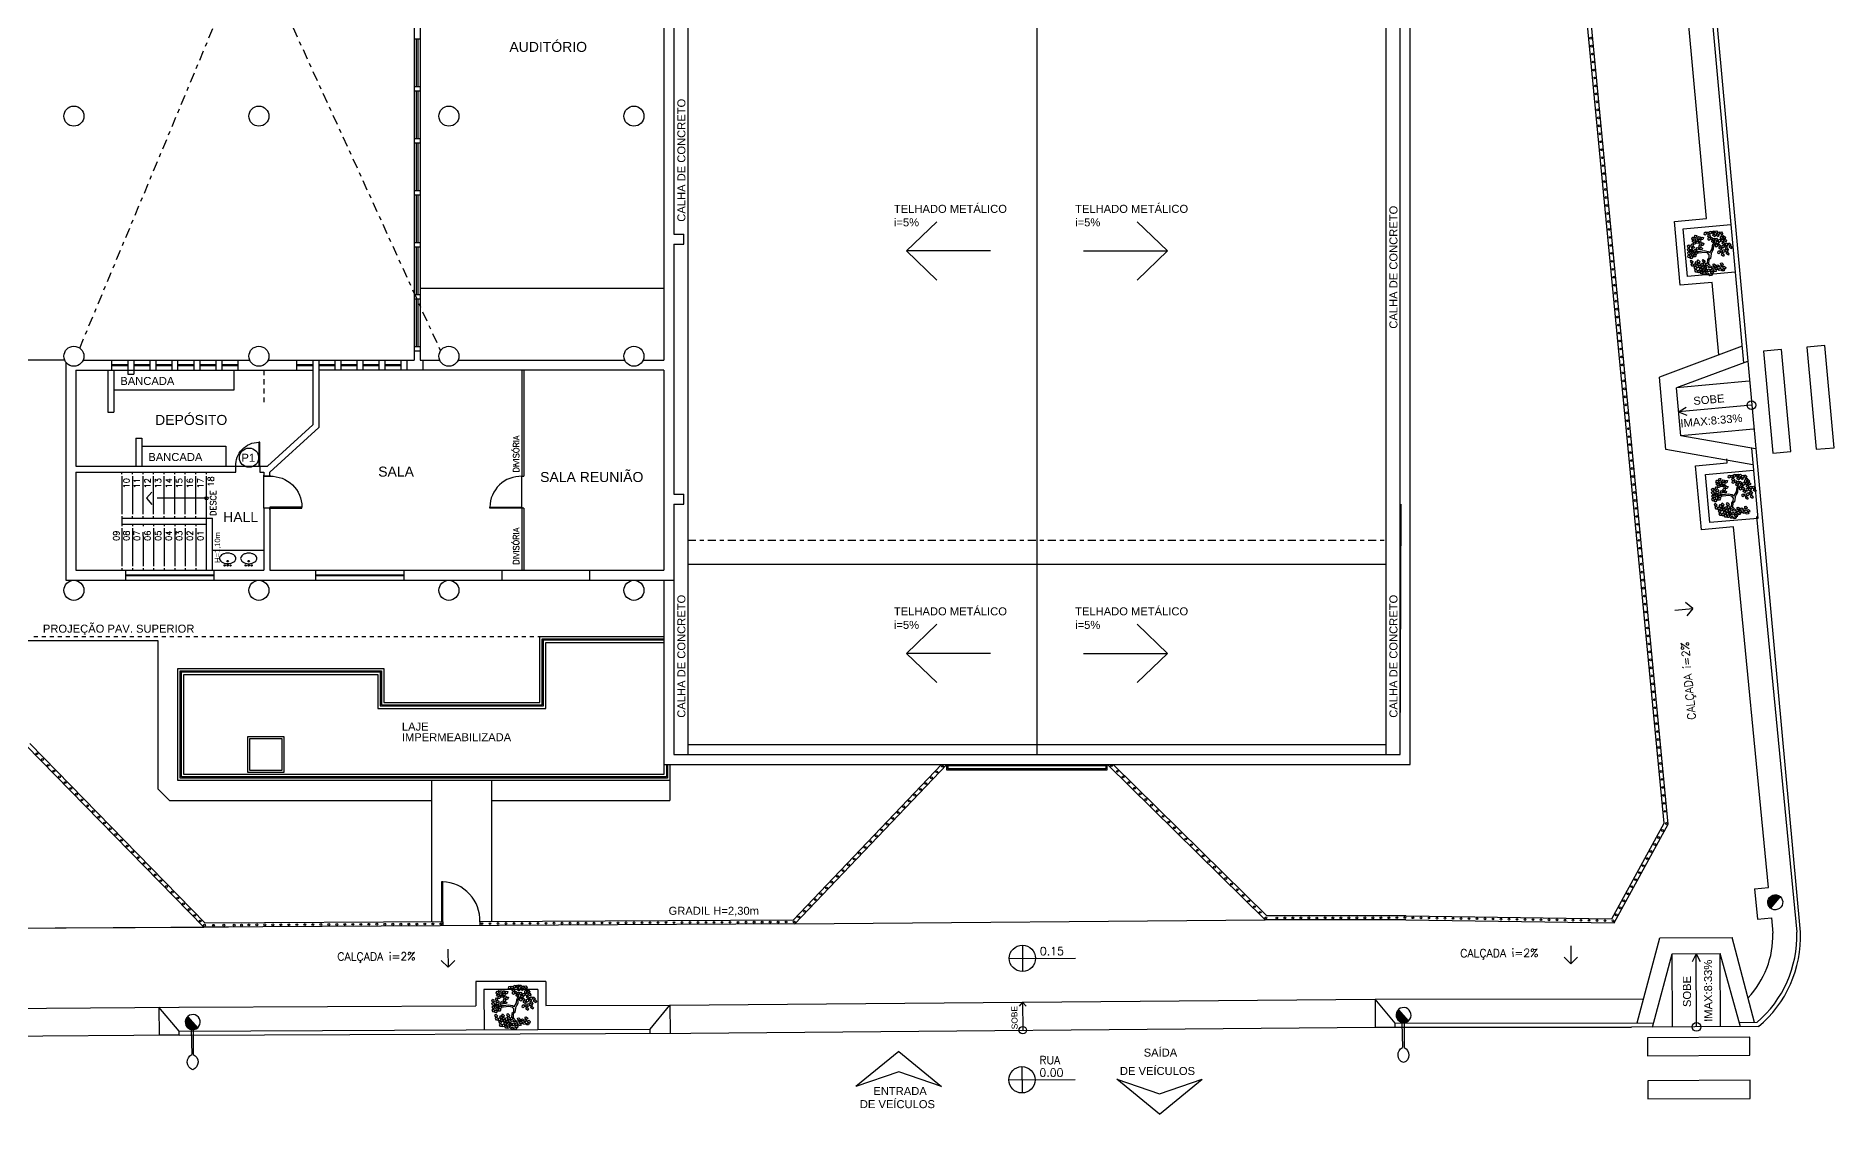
# Model space of a CAD drawing. Header units: millimetres. Extents: x -8 to 5830, y -596 to 3598.
# Drawn here: x 1699.73 to 1744.68, y 2337.01 to 2363.95 of the extents above; entities that cross this region are included whole.
import ezdxf

# ---------------------------------------------------------------- set-up
doc = ezdxf.new("R2010")
doc.units = ezdxf.units.MM
for name, pattern in [('CONTINU', [0]), ('DASHDOT', [1, 0.5, -0.25, 0, -0.25]), ('HIDDEN', [9.525, 6.35, -3.175])]:
    doc.linetypes.add(name, pattern=pattern)
doc.layers.get('0').update_dxf_attribs({"color": 9})
doc.styles.add('80X50', font='romans.shx')
doc.styles.get("Standard").update_dxf_attribs({"font": 'arial.ttf'})
doc.styles.add('STYLE1', font='sanss___.ttf')

# ---------------------------------------------------------------- blocks, each defined once
blk = doc.blocks.new('P60')
at = {"color": 252}
blk.add_lwpolyline([(-0.6, 0.06), (0, 0.06), (0, 0.03), (-0.6, 0.03)], close=True, dxfattribs=at)
at = {"color": 8}
blk.add_arc((-0.029, 0.06), 0.571, 87.1025, 180, dxfattribs=at)
blk = doc.blocks.new('P80')
for points in [[(0, 0.86), (0, 0.83), (0.15, 0.83), (0.15, 0.86)], [(0, 0), (0, 0.03), (0.15, 0.03), (0.15, 0)]]:
    blk.add_lwpolyline(points)
blk.add_lwpolyline([(-0.8, 0.06), (0, 0.06), (0, 0.03), (-0.8, 0.03)], close=True)
at = {"color": 8}
blk.add_arc((-0.025, 0.056), 0.775, 88.1408, 179.6698, dxfattribs=at)
blk = doc.blocks.new('L', base_point=(1.368, 0.591))
at = {"color": 8, "lineweight": -2}
for p, q in [((1.275, 0.567), (1.306, 0.592)), ((1.288, 0.517), (1.275, 0.567)), ((1.281, 0.65), (1.312, 0.675)), ((1.294, 0.6), (1.281, 0.65)), ((1.317, 0.508), (1.288, 0.517)), ((1.322, 0.591), (1.294, 0.6)), ((1.306, 0.592), (1.336, 0.538)), ((1.312, 0.675), (1.342, 0.621)), ((1.336, 0.538), (1.317, 0.508)), ((1.342, 0.621), (1.322, 0.591)), ((1.337, 0.489), (1.356, 0.548)), ((1.376, 0.484), (1.337, 0.489)), ((1.356, 0.548), (1.391, 0.554)), ((1.404, 0.527), (1.376, 0.484)), ((1.391, 0.554), (1.404, 0.527))]:
    blk.add_line(p, q, dxfattribs=at)
blk = doc.blocks.new('Árvore-13')
at = {"color": 8}
for p, q in [((-0.8, 0.3), (-0.96, 0.41)), ((-0.8, 0.41), (-0.95, 0.5)), ((-0.36, 0.35), (-0.8, 0.41)), ((-0.37, 0.23), (-0.8, 0.3)), ((-0.13, 0.11), (-0.37, 0.23)), ((-0.07, 0.19), (-0.36, 0.35)), ((-0.07, -0.04), (-0.13, 0.11)), ((0.03, 0.07), (-0.07, 0.19)), ((0.03, 0.07), (0.32, 0.33)), ((0.12, -0.05), (0.28, 0.13)), ((0.28, 0.13), (0.42, 0.28)), ((0.32, 0.33), (0.41, 0.54)), ((0.41, 0.54), (0.48, 0.66)), ((0.42, 0.28), (0.5, 0.51)), ((0.48, 0.66), (0.57, 0.72)), ((0.5, 0.51), (0.63, 0.67)), ((0.57, 0.72), (0.61, 0.82)), ((0.63, 0.67), (0.78, 0.72)), ((-0.3, -0.39), (-0.42, -0.69)), ((-0.2, -0.45), (-0.31, -0.74)), ((-0.31, -0.74), (-0.24, -0.89)), ((-0.15, -0.3), (-0.3, -0.39)), ((-0.05, -0.38), (-0.2, -0.45)), ((-0.07, -0.04), (-0.15, -0.3)), ((0.12, -0.05), (-0.05, -0.38))]:
    blk.add_line(p, q, dxfattribs=at)
at = {"color": 8, "xscale": 3.048, "yscale": 3.048, "zscale": 3.048}
for p, rotation in [((-0.72, 1.45), 295.0165150851705), ((-0.49, 1.26), 295.0165150851705), ((-0.25, 1.14), 295.0165150851705), ((0.17, 1.45), 190.1248425347958), ((0.58, 1.4), 190.1248425347958), ((0.85, 1.34), 190.1248425347958), ((1.21, 1.15), 190.1248425347958), ((-1.44, 0.37), 347.8021081598379), ((-1.3, 0.88), 347.8021081598379), ((-1.13, 0.41), 347.8021081598379), ((-0.93, 0.96), 295.0165150851705), ((-0.85, 0.46), 295.0165150851705), ((-0.35, 0.69), 295.0165150851705), ((0.35, 0.95), 190.1248425347958), ((0.68, 0.78), 190.1248425347958), ((0.76, 0.27), 190.1248425347958), ((0.8, -0.3), 190.1248425347958), ((1.12, 0.57), 190.1248425347958), ((1.2, -0.32), 190.1248425347958), ((1.25, 0.04), 190.1248425347958), ((1.32, 0.75), 190.1248425347958), ((1.58, 0.11), 190.1248425347958), ((-0.45, -1.4), 66.16076666471405), ((-0.1, -0.9), 66.16076666471405), ((-0.02, -1.19), 66.16076666471405), ((0.5, -1), 66.16076666471405), ((0.62, -1.32), 66.16076666471405)]:
    blk.add_blockref('L', p, dxfattribs=dict(at, rotation=rotation))
for p in [(-1.39, -0.31), (-1.23, -0.88), (-1.05, -0.53), (-0.87, -1.13), (-0.85, -0.45), (-0.67, -1.02), (-0.45, -1.04), (-0.44, -0.54)]:
    blk.add_blockref('L', p, dxfattribs=at)
blk = doc.blocks.new('poste concreto')
h = blk.add_hatch(color=256)
h.dxf.hatch_style = 1
h.paths.add_polyline_path([(364866.842, 7758015.357), (364866.767, 7758015.418), (364866.676, 7758015.455), (364866.578, 7758015.47), (364866.48, 7758015.455), (364866.39, 7758015.418), (364866.314, 7758015.357), (364866.254, 7758015.282), (364866.216, 7758015.191), (364866.201, 7758015.093), (364866.956, 7758015.093), (364866.94, 7758015.191), (364866.903, 7758015.282)])
for p, q in [((364866.815, 7758015.406), (364867.773, 7758016.191)), ((364866.886, 7758015.322), (364867.818, 7758016.138)), ((364866.201, 7758015.093), (364866.216, 7758015.191)), ((364866.216, 7758014.995), (364866.201, 7758015.093)), ((364866.956, 7758015.093), (364866.201, 7758015.093)), ((364866.216, 7758015.191), (364866.254, 7758015.282)), ((364866.254, 7758014.904), (364866.216, 7758014.995)), ((364866.254, 7758015.282), (364866.314, 7758015.357)), ((364866.314, 7758015.357), (364866.39, 7758015.418)), ((364866.39, 7758015.418), (364866.48, 7758015.455)), ((364866.48, 7758015.455), (364866.578, 7758015.47)), ((364866.578, 7758015.47), (364866.676, 7758015.455)), ((364866.676, 7758015.455), (364866.767, 7758015.418)), ((364866.767, 7758015.418), (364866.842, 7758015.357)), ((364866.842, 7758015.357), (364866.903, 7758015.282)), ((364866.903, 7758015.282), (364866.94, 7758015.191)), ((364866.94, 7758014.995), (364866.903, 7758014.904)), ((364866.94, 7758015.191), (364866.956, 7758015.093)), ((364866.956, 7758015.093), (364866.94, 7758014.995)), ((364866.314, 7758014.829), (364866.254, 7758014.904)), ((364866.39, 7758014.768), (364866.314, 7758014.829)), ((364866.48, 7758014.731), (364866.39, 7758014.768)), ((364866.578, 7758014.716), (364866.48, 7758014.731)), ((364866.676, 7758014.731), (364866.578, 7758014.716)), ((364866.767, 7758014.768), (364866.676, 7758014.731)), ((364866.842, 7758014.829), (364866.767, 7758014.768)), ((364866.903, 7758014.904), (364866.842, 7758014.829))]:
    blk.add_line(p, q)
for centre, start, end in [((364868.17, 7758016.298), 60.73513, 195.09868), ((364867.989, 7758016.511), 245.39714, 19.76069)]:
    blk.add_arc(centre, 0.411, start, end)
blk = doc.blocks.new('A$C550ee5b3')
h = blk.add_hatch(color=256)
h.dxf.hatch_style = 1
h.paths.add_polyline_path([(0.043, 0.309), (0.017, 0.267), (0.002, 0.22), (0, 0.172), (0.009, 0.124), (0.031, 0.081), (0.063, 0.043), (0.106, 0.017), (0.152, 0.002), (0.201, 0), (0.248, 0.009), (0.292, 0.031), (0.329, 0.063)])
for p, q in [((0, 0.172), (0.002, 0.22)), ((0.009, 0.124), (0, 0.172)), ((0.002, 0.22), (0.017, 0.267)), ((0.031, 0.081), (0.009, 0.124)), ((0.017, 0.267), (0.043, 0.309)), ((0.063, 0.043), (0.031, 0.081)), ((0.043, 0.309), (0.081, 0.341)), ((0.043, 0.309), (0.329, 0.063)), ((0.106, 0.017), (0.063, 0.043)), ((0.081, 0.341), (0.124, 0.363)), ((0.152, 0.002), (0.106, 0.017)), ((0.124, 0.363), (0.172, 0.372)), ((0.201, 0), (0.152, 0.002)), ((0.172, 0.372), (0.22, 0.371)), ((0.248, 0.009), (0.201, 0)), ((0.22, 0.371), (0.267, 0.356)), ((0.292, 0.031), (0.248, 0.009)), ((0.267, 0.356), (0.309, 0.329)), ((0.329, 0.063), (0.292, 0.031)), ((0.309, 0.329), (0.341, 0.292)), ((0.356, 0.106), (0.329, 0.063)), ((0.341, 0.292), (0.363, 0.248)), ((0.371, 0.152), (0.356, 0.106)), ((0.363, 0.248), (0.372, 0.201)), ((0.372, 0.201), (0.371, 0.152))]:
    blk.add_line(p, q)

msp = doc.modelspace()

# ---------------------------------------------------------------- linework, layer by layer
for p, q in [((1740.539, 2344.257), (1735.857, 2393.031)), ((1740.437, 2344.278), (1735.76, 2392.999)), ((1709.188, 2374.283), (1709.188, 2355.848)), ((1709.338, 2374.283), (1709.338, 2355.848)), ((1715.433, 2372.448), (1715.433, 2355.848)), ((1733.483, 2345.998), (1733.483, 2371.598)), ((1733.833, 2345.998), (1733.833, 2371.598)), ((1734.083, 2345.748), (1734.083, 2371.748)), ((1715.683, 2365.77), (1715.683, 2358.998)), ((1709.248, 2362.683), (1709.248, 2363.883)), ((1709.278, 2363.883), (1709.278, 2362.683)), ((1709.248, 2361.383), (1709.248, 2362.583)), ((1709.278, 2362.583), (1709.278, 2361.383)), ((1709.248, 2360.083), (1709.248, 2361.283)), ((1709.278, 2361.283), (1709.278, 2360.083)), ((1709.248, 2358.783), (1709.248, 2359.983)), ((1709.278, 2359.983), (1709.278, 2358.783)), ((1715.683, 2358.998), (1715.933, 2358.998)), ((1715.933, 2358.748), (1715.933, 2358.998)), ((1709.248, 2357.483), (1709.248, 2358.683)), ((1709.278, 2358.683), (1709.278, 2357.483)), ((1715.683, 2358.748), (1715.933, 2358.748)), ((1715.683, 2358.748), (1715.683, 2352.498)), ((1709.338, 2357.648), (1715.433, 2357.648)), ((1709.248, 2356.183), (1709.248, 2357.383)), ((1709.278, 2357.383), (1709.278, 2356.183)), ((1700.483, 2355.798), (1700.483, 2350.348)), ((1700.912, 2355.848), (1705.078, 2355.848)), ((1701.633, 2355.598), (1701.633, 2355.848)), ((1701.633, 2355.738), (1702.033, 2355.738)), ((1702.033, 2355.848), (1702.033, 2355.498)), ((1702.183, 2355.848), (1702.183, 2355.498)), ((1702.183, 2355.738), (1702.583, 2355.738)), ((1702.583, 2355.848), (1702.583, 2355.598)), ((1702.733, 2355.848), (1702.733, 2355.598)), ((1702.733, 2355.738), (1703.133, 2355.738)), ((1703.133, 2355.848), (1703.133, 2355.598)), ((1703.283, 2355.598), (1703.283, 2355.848)), ((1703.283, 2355.738), (1703.683, 2355.738)), ((1703.683, 2355.848), (1703.683, 2355.598)), ((1703.833, 2355.848), (1703.833, 2355.598)), ((1703.833, 2355.738), (1704.233, 2355.738)), ((1704.233, 2355.848), (1704.233, 2355.598)), ((1704.383, 2355.848), (1704.383, 2355.598)), ((1704.383, 2355.738), (1704.783, 2355.738)), ((1704.783, 2355.848), (1704.783, 2355.598)), ((1705.537, 2355.848), (1709.188, 2355.848)), ((1706.258, 2355.598), (1706.258, 2355.848)), ((1706.258, 2355.738), (1706.658, 2355.738)), ((1706.658, 2355.848), (1706.658, 2354.232)), ((1706.808, 2355.848), (1706.808, 2354.166)), ((1706.808, 2355.738), (1707.208, 2355.738)), ((1707.208, 2355.848), (1707.208, 2355.598)), ((1707.358, 2355.848), (1707.358, 2355.598)), ((1707.358, 2355.738), (1707.758, 2355.738)), ((1707.758, 2355.848), (1707.758, 2355.598)), ((1707.908, 2355.848), (1707.908, 2355.598)), ((1707.908, 2355.738), (1708.308, 2355.738)), ((1708.308, 2355.848), (1708.308, 2355.598)), ((1708.458, 2355.848), (1708.458, 2355.598)), ((1708.458, 2355.738), (1708.858, 2355.738)), ((1708.858, 2355.848), (1708.858, 2355.598)), ((1709.008, 2355.848), (1709.008, 2355.598)), ((1709.338, 2355.848), (1709.828, 2355.848)), ((1709.408, 2355.848), (1709.408, 2355.598)), ((1710.287, 2355.848), (1714.453, 2355.848)), ((1714.912, 2355.848), (1715.433, 2355.848)), ((1700.733, 2355.598), (1706.658, 2355.598)), ((1700.733, 2355.598), (1700.733, 2353.198)), ((1701.533, 2355.598), (1701.533, 2354.548)), ((1702.033, 2355.708), (1701.633, 2355.708)), ((1701.683, 2355.598), (1701.683, 2354.548)), ((1702.033, 2355.498), (1702.183, 2355.498)), ((1702.583, 2355.708), (1702.183, 2355.708)), ((1703.133, 2355.708), (1702.733, 2355.708)), ((1703.683, 2355.708), (1703.283, 2355.708)), ((1704.233, 2355.708), (1703.833, 2355.708)), ((1704.783, 2355.708), (1704.383, 2355.708)), ((1704.683, 2355.598), (1704.683, 2355.098)), ((1706.658, 2355.708), (1706.258, 2355.708)), ((1707.208, 2355.708), (1706.808, 2355.708)), ((1715.433, 2355.598), (1706.808, 2355.598)), ((1707.758, 2355.708), (1707.358, 2355.708)), ((1708.308, 2355.708), (1707.908, 2355.708)), ((1708.858, 2355.708), (1708.458, 2355.708)), ((1711.883, 2355.598), (1711.883, 2352.948)), ((1711.933, 2355.598), (1711.933, 2352.948)), ((1715.433, 2355.598), (1715.433, 2350.598)), ((1704.683, 2355.098), (1701.683, 2355.098)), ((1701.533, 2354.548), (1701.683, 2354.548)), ((1705.524, 2353.198), (1706.658, 2354.232)), ((1705.583, 2353.048), (1706.808, 2354.166)), ((1702.233, 2353.898), (1702.233, 2353.198)), ((1702.233, 2353.898), (1702.383, 2353.898)), ((1702.383, 2353.898), (1702.383, 2353.198)), ((1702.383, 2353.698), (1704.483, 2353.698)), ((1704.483, 2353.698), (1704.483, 2353.198)), ((1700.733, 2353.198), (1704.733, 2353.198)), ((1700.733, 2353.048), (1704.733, 2353.048)), ((1700.733, 2353.048), (1700.733, 2350.598)), ((1704.733, 2353.048), (1704.733, 2353.198)), ((1705.333, 2353.198), (1705.333, 2353.048)), ((1705.333, 2353.198), (1705.524, 2353.198)), ((1705.333, 2353.048), (1705.433, 2353.048)), ((1705.433, 2353.048), (1705.433, 2352.948)), ((1705.583, 2352.948), (1705.583, 2353.048)), ((1705.433, 2352.948), (1705.583, 2352.948)), ((1711.883, 2352.948), (1711.933, 2352.948)), ((1702.497, 2352.398), (1702.632, 2352.555)), ((1702.497, 2352.398), (1702.632, 2352.24)), ((1703.997, 2352.398), (1702.761, 2352.398)), ((1705.583, 2352.148), (1705.433, 2352.148)), ((1705.433, 2352.148), (1705.433, 2350.598)), ((1705.583, 2352.148), (1705.583, 2350.598)), ((1711.883, 2352.178), (1711.883, 2350.598)), ((1711.933, 2352.148), (1711.933, 2350.598)), ((1715.683, 2352.498), (1715.933, 2352.498)), ((1715.683, 2352.248), (1715.933, 2352.248)), ((1715.683, 2352.248), (1715.683, 2345.998)), ((1715.933, 2352.248), (1715.933, 2352.498)), ((1703.997, 2351.898), (1703.997, 2351.948)), ((1703.997, 2351.898), (1704.147, 2351.898)), ((1704.162, 2351.098), (1705.433, 2351.098)), ((1700.483, 2350.348), (1715.683, 2350.348)), ((1700.733, 2350.598), (1705.433, 2350.598)), ((1701.983, 2350.348), (1701.983, 2350.598)), ((1701.983, 2350.488), (1704.183, 2350.488)), ((1704.183, 2350.458), (1701.983, 2350.458)), ((1704.183, 2350.598), (1704.183, 2350.348)), ((1705.583, 2350.598), (1715.433, 2350.598)), ((1706.733, 2350.348), (1706.733, 2350.598)), ((1706.733, 2350.488), (1708.933, 2350.488)), ((1708.933, 2350.458), (1706.733, 2350.458)), ((1708.933, 2350.598), (1708.933, 2350.348)), ((1711.383, 2350.598), (1711.383, 2350.348)), ((1713.583, 2350.348), (1713.583, 2350.598)), ((1716.033, 2350.748), (1716.033, 2345.998)), ((1699.483, 2348.848), (1702.783, 2348.848)), ((1702.783, 2348.848), (1702.783, 2345.14)), ((1715.683, 2345.998), (1733.833, 2345.998)), ((1716.033, 2346.248), (1733.483, 2346.248)), ((1715.433, 2345.748), (1734.083, 2345.748)), ((1715.583, 2345.748), (1715.583, 2344.848)), ((1702.783, 2345.14), (1703.075, 2344.848)), ((1703.075, 2344.848), (1709.633, 2344.848)), ((1711.133, 2344.848), (1715.583, 2344.848))]:
    msp.add_line(p, q)
at = {"color": 8, "linetype": 'CONTINU', "lineweight": -2}
for p, q in [((1743.842, 2341.558), (1739.644, 2387.4)), ((1741.39, 2367.11), (1742.106, 2359.242)), ((1741.491, 2359.387), (1741.043, 2364.305)), ((1740.694, 2359.315), (1741.491, 2359.387)), ((1740.839, 2357.721), (1740.694, 2359.315)), ((1742.215, 2358.047), (1742.421, 2355.784)), ((1741.636, 2357.794), (1740.839, 2357.721)), ((1741.801, 2355.979), (1741.636, 2357.794)), ((1742.384, 2356.197), (1740.316, 2355.425)), ((1742.518, 2355.82), (1740.742, 2355.157)), ((1740.48, 2353.621), (1740.316, 2355.425)), ((1742.564, 2355.323), (1740.742, 2355.157)), ((1740.85, 2353.962), (1740.742, 2355.157)), ((1742.618, 2354.725), (1740.796, 2354.559)), ((1740.796, 2354.559), (1740.985, 2354.676)), ((1740.796, 2354.559), (1741.003, 2354.479)), ((1742.672, 2354.127), (1740.85, 2353.962)), ((1742.718, 2353.63), (1740.85, 2353.962)), ((1742.653, 2353.235), (1740.48, 2353.621)), ((1742.616, 2353.648), (1742.666, 2353.098)), ((1742.744, 2351.945), (1743.754, 2341.555)), ((1722.508, 2345.748), (1722.508, 2345.604)), ((1726.508, 2345.748), (1726.508, 2345.648)), ((1718.705, 2341.76), (1730.46, 2341.861)), ((1687.171, 2341.589), (1703.929, 2341.682)), ((1739.762, 2339.291), (1740.328, 2341.411)), ((1740.328, 2341.411), (1742.138, 2341.422)), ((1742.696, 2339.296), (1742.138, 2341.422)), ((1724.065, 2340.9), (1725.719, 2340.908)), ((1724.392, 2341.23), (1724.395, 2340.573)), ((1740.146, 2339.181), (1740.635, 2341.013)), ((1740.635, 2341.013), (1741.835, 2341.021)), ((1740.646, 2339.184), (1740.635, 2341.013)), ((1741.235, 2341.017), (1741.138, 2340.818)), ((1741.246, 2339.188), (1741.235, 2341.017)), ((1741.235, 2341.017), (1741.335, 2340.819)), ((1741.846, 2339.191), (1741.835, 2341.021)), ((1742.346, 2339.194), (1741.835, 2341.021)), ((1710.73, 2340.325), (1710.732, 2339.716)), ((1712.48, 2340.323), (1710.73, 2340.325)), ((1710.93, 2340.125), (1710.935, 2339.117)), ((1712.281, 2340.123), (1710.93, 2340.125)), ((1712.281, 2340.123), (1712.283, 2339.123)), ((1712.48, 2340.323), (1712.482, 2339.724)), ((1702.808, 2339.678), (1702.814, 2338.978)), ((1703.313, 2339.082), (1702.808, 2339.678)), ((1703.311, 2339.682), (1710.732, 2339.716)), ((1712.482, 2339.724), (1715.584, 2339.731)), ((1715.087, 2339.129), (1715.584, 2339.731)), ((1715.584, 2339.731), (1733.214, 2339.88)), ((1715.584, 2339.731), (1715.587, 2339.031)), ((1724.399, 2339.806), (1724.316, 2339.705)), ((1724.399, 2339.806), (1724.403, 2339.107)), ((1724.399, 2339.806), (1724.484, 2339.706)), ((1733.214, 2339.881), (1739.922, 2339.892)), ((1733.214, 2339.88), (1733.214, 2339.18)), ((1733.714, 2339.28), (1733.214, 2339.88)), ((1703.313, 2339.082), (1712.283, 2339.123)), ((1712.283, 2339.123), (1715.087, 2339.129)), ((1715.087, 2339.029), (1715.087, 2339.129)), ((1716.107, 2339.033), (1733.214, 2339.18)), ((1733.214, 2339.18), (1739.621, 2339.178)), ((1733.713, 2339.283), (1740.176, 2339.292)), ((1733.714, 2339.18), (1733.714, 2339.28)), ((1742.79, 2339.197), (1739.621, 2339.178)), ((1742.754, 2339.297), (1742.318, 2339.294)), ((1703.314, 2338.982), (1686.419, 2338.854)), ((1703.314, 2338.984), (1702.814, 2338.978)), ((1703.314, 2338.982), (1703.313, 2339.082)), ((1703.314, 2338.982), (1716.107, 2339.033)), ((1721.301, 2338.571), (1720.234, 2337.7)), ((1721.301, 2338.571), (1722.369, 2337.7)), ((1724.382, 2338.195), (1724.385, 2337.538)), ((1721.301, 2338.068), (1720.234, 2337.7)), ((1722.369, 2337.7), (1721.301, 2338.068)), ((1724.055, 2337.865), (1725.709, 2337.873)), ((1727.819, 2337.011), (1726.751, 2337.882)), ((1726.751, 2337.882), (1727.819, 2337.514)), ((1727.819, 2337.011), (1728.886, 2337.882)), ((1727.819, 2337.514), (1728.886, 2337.882))]:
    msp.add_line(p, q, dxfattribs=at)
at = {"linetype": 'DASHDOT', "ltscale": 0.5}
for p, q in [((1699.683, 2378.348), (1709.847, 2356.083)), ((1700.829, 2356.15), (1710.079, 2378.348))]:
    msp.add_line(p, q, dxfattribs=at)
at = {"linetype": 'CONTINU'}
for p, q in [((1724.758, 2366.37), (1724.758, 2345.998)), ((1716.033, 2365.77), (1716.033, 2350.748)), ((1721.494, 2358.58), (1722.252, 2359.308)), ((1728.021, 2358.58), (1727.264, 2359.308)), ((1723.598, 2358.58), (1721.494, 2358.58)), ((1721.494, 2358.58), (1722.252, 2357.851)), ((1725.917, 2358.58), (1728.021, 2358.58)), ((1728.021, 2358.58), (1727.264, 2357.851)), ((1700.453, 2355.848), (1699.483, 2355.848)), ((1701.883, 2352.998), (1701.883, 2353.048)), ((1702.147, 2352.998), (1702.147, 2353.048)), ((1702.411, 2352.998), (1702.411, 2353.048)), ((1702.675, 2352.998), (1702.675, 2353.048)), ((1702.94, 2352.998), (1702.94, 2353.048)), ((1703.204, 2352.998), (1703.204, 2353.048)), ((1703.468, 2352.998), (1703.468, 2353.048)), ((1703.733, 2352.998), (1703.733, 2353.048)), ((1703.997, 2352.998), (1703.997, 2353.048)), ((1704.733, 2353.198), (1705.333, 2353.198)), ((1701.883, 2352.948), (1701.883, 2351.998)), ((1702.147, 2352.948), (1702.147, 2351.998)), ((1702.411, 2351.998), (1702.411, 2352.948)), ((1702.675, 2351.998), (1702.675, 2352.948)), ((1702.94, 2351.998), (1702.94, 2352.948)), ((1703.204, 2351.998), (1703.204, 2352.948)), ((1703.468, 2351.998), (1703.468, 2352.948)), ((1703.733, 2351.998), (1703.733, 2352.948)), ((1703.997, 2350.598), (1703.997, 2352.948)), ((1705.433, 2352.148), (1705.433, 2352.948)), ((1701.883, 2351.948), (1701.883, 2351.698)), ((1701.883, 2351.898), (1703.997, 2351.898)), ((1701.883, 2351.748), (1703.997, 2351.748)), ((1702.147, 2351.898), (1702.147, 2351.948)), ((1702.147, 2351.748), (1702.147, 2351.698)), ((1702.411, 2351.898), (1702.411, 2351.948)), ((1702.411, 2351.748), (1702.411, 2351.698)), ((1702.675, 2351.898), (1702.675, 2351.948)), ((1702.675, 2351.748), (1702.675, 2351.698)), ((1702.94, 2351.898), (1702.94, 2351.948)), ((1702.94, 2351.748), (1702.94, 2351.698)), ((1703.204, 2351.898), (1703.204, 2351.948)), ((1703.204, 2351.748), (1703.204, 2351.698)), ((1703.468, 2351.898), (1703.468, 2351.948)), ((1703.468, 2351.748), (1703.468, 2351.698)), ((1703.733, 2351.898), (1703.733, 2351.948)), ((1703.733, 2351.748), (1703.733, 2351.698)), ((1704.147, 2350.598), (1704.147, 2351.898)), ((1701.883, 2351.648), (1701.883, 2350.698)), ((1702.147, 2351.648), (1702.147, 2350.698)), ((1702.411, 2351.451), (1702.411, 2350.698)), ((1702.675, 2351.648), (1702.675, 2350.698)), ((1702.94, 2351.648), (1702.94, 2350.698)), ((1703.204, 2351.648), (1703.204, 2350.698)), ((1703.468, 2351.648), (1703.468, 2350.698)), ((1703.733, 2351.648), (1703.733, 2350.698)), ((1701.883, 2350.648), (1701.883, 2350.598)), ((1702.147, 2350.648), (1702.147, 2350.598)), ((1702.411, 2350.648), (1702.411, 2350.598)), ((1702.675, 2350.648), (1702.675, 2350.598)), ((1702.94, 2350.648), (1702.94, 2350.598)), ((1703.204, 2350.648), (1703.204, 2350.598)), ((1703.468, 2350.648), (1703.468, 2350.598)), ((1703.733, 2350.648), (1703.733, 2350.598)), ((1716.033, 2350.748), (1733.483, 2350.748)), ((1721.494, 2348.521), (1722.252, 2349.25)), ((1728.021, 2348.521), (1727.264, 2349.25)), ((1723.598, 2348.521), (1721.494, 2348.521)), ((1721.494, 2348.521), (1722.252, 2347.793)), ((1725.917, 2348.521), (1728.021, 2348.521)), ((1728.021, 2348.521), (1727.264, 2347.793))]:
    msp.add_line(p, q, dxfattribs=at)
at = {"linetype": 'HIDDEN', "ltscale": 0.02}
for p, q in [((1705.433, 2355.598), (1705.433, 2354.798)), ((1711.733, 2353.198), (1711.733, 2353.248))]:
    msp.add_line(p, q, dxfattribs=at)
at = {"linetype": 'CONTINU', "lineweight": -2}
for p, q in [((1711.883, 2352.148), (1711.883, 2352.948)), ((1722.508, 2345.748), (1726.508, 2345.748)), ((1726.508, 2345.748), (1726.508, 2345.648)), ((1687.171, 2341.589), (1704.547, 2341.686))]:
    msp.add_line(p, q, dxfattribs=at)
at = {"color": 8}
for p, q in [((1733.834, 2345.999), (1733.865, 2352.249)), ((1740.703, 2349.603), (1741.152, 2349.643)), ((1741.152, 2349.643), (1740.972, 2349.796)), ((1741.152, 2349.643), (1741.003, 2349.461)), ((1703.929, 2341.682), (1699.483, 2346.226)), ((1703.967, 2341.782), (1699.583, 2346.271)), ((1718.661, 2341.858), (1722.369, 2345.748)), ((1718.705, 2341.76), (1722.507, 2345.748)), ((1730.46, 2341.861), (1726.521, 2345.748)), ((1730.501, 2341.961), (1726.663, 2345.748)), ((1709.633, 2341.812), (1709.633, 2345.348)), ((1711.133, 2341.82), (1711.133, 2345.348)), ((1739.127, 2341.89), (1740.437, 2344.278)), ((1739.186, 2341.789), (1740.539, 2344.257)), ((1709.904, 2341.813), (1703.967, 2341.782)), ((1709.904, 2341.813), (1709.904, 2341.714)), ((1718.661, 2341.858), (1710.829, 2341.818)), ((1710.829, 2341.818), (1710.829, 2341.719)), ((1733.982, 2341.868), (1730.46, 2341.861)), ((1733.982, 2341.968), (1730.501, 2341.961)), ((1733.982, 2341.868), (1739.186, 2341.789)), ((1733.984, 2341.968), (1739.127, 2341.89)), ((1718.707, 2341.761), (1703.929, 2341.682)), ((1710.034, 2341.131), (1710.036, 2340.68)), ((1738.106, 2340.765), (1737.937, 2340.93)), ((1738.104, 2341.216), (1738.106, 2340.765)), ((1738.106, 2340.765), (1738.273, 2340.931)), ((1710.036, 2340.68), (1709.868, 2340.845)), ((1710.036, 2340.68), (1710.204, 2340.846))]:
    msp.add_line(p, q, dxfattribs=at)
at = {"linetype": 'DASHDOT', "ltscale": 0.2}
msp.add_line((1702.411, 2351.451), (1702.411, 2351.648), dxfattribs=at)
at = {"linetype": 'DASHDOT', "ltscale": 0.4}
msp.add_line((1716.033, 2351.348), (1733.483, 2351.348), dxfattribs=at)
at = {"linetype": 'DASHDOT', "ltscale": 0.03}
msp.add_line((1699.683, 2348.948), (1712.333, 2348.948), dxfattribs=at)
for points in [[(1709.188, 2363.883), (1709.338, 2363.883)], [(1709.338, 2362.683), (1709.188, 2362.683)], [(1709.188, 2362.583), (1709.338, 2362.583)], [(1709.338, 2361.383), (1709.188, 2361.383)], [(1709.188, 2361.283), (1709.338, 2361.283)], [(1709.338, 2360.083), (1709.188, 2360.083)], [(1709.188, 2359.983), (1709.338, 2359.983)], [(1709.338, 2358.783), (1709.188, 2358.783)], [(1709.188, 2358.683), (1709.338, 2358.683)], [(1709.338, 2357.483), (1709.188, 2357.483)], [(1709.188, 2357.383), (1709.338, 2357.383)], [(1709.338, 2356.183), (1709.188, 2356.183)], [(1709.188, 2356.083), (1709.338, 2356.083)], [(1711.933, 2352.148), (1711.083, 2352.148), (1711.083, 2352.178), (1711.883, 2352.178)], [(1715.433, 2350.348), (1715.433, 2345.498), (1703.433, 2345.498), (1703.433, 2347.998), (1708.283, 2347.998), (1708.283, 2347.148), (1712.483, 2347.148), (1712.483, 2348.798), (1715.433, 2348.798)], [(1715.583, 2345.348), (1703.283, 2345.348), (1703.283, 2348.148), (1708.433, 2348.148), (1708.433, 2347.298), (1712.333, 2347.298), (1712.333, 2348.948), (1715.433, 2348.948)], [(1715.523, 2345.748), (1715.523, 2345.408), (1703.343, 2345.408), (1703.343, 2348.088), (1708.373, 2348.088), (1708.373, 2347.238), (1712.393, 2347.238), (1712.393, 2348.888), (1715.433, 2348.888)], [(1715.493, 2345.748), (1715.493, 2345.438), (1703.373, 2345.438), (1703.373, 2348.058), (1708.343, 2348.058), (1708.343, 2347.208), (1712.423, 2347.208), (1712.423, 2348.858), (1715.433, 2348.858)], [(1726.508, 2345.748), (1726.508, 2345.604), (1722.508, 2345.604), (1722.508, 2345.748)]]:
    msp.add_lwpolyline(points)
at = {"color": 8, "linetype": 'CONTINU', "lineweight": -2}
for points in [[(1742.104, 2359.242), (1742.213, 2358.047), (1741.02, 2357.938), (1740.911, 2359.133), (1742.106, 2359.242)], [(1742.693, 2342.642), (1743.042, 2342.675), (1742.166, 2351.686), (1741.369, 2351.613), (1741.217, 2353.205), (1742.013, 2353.282), (1742.003, 2353.383)], [(1742.667, 2353.092), (1742.776, 2351.897), (1741.579, 2351.794), (1741.471, 2352.989), (1742.666, 2353.098)], [(1742.693, 2342.642), (1742.766, 2341.877), (1743.116, 2341.91), (1743.153, 2341.53)], [(1682.637, 2339.528), (1682.634, 2340.128), (1684.533, 2340.138), (1684.536, 2339.538), (1703.308, 2339.682)]]:
    msp.add_lwpolyline(points, dxfattribs=at)
for points in [[(1744.234, 2353.622), (1744.683, 2353.663), (1744.451, 2356.214), (1744.002, 2356.173)], [(1743.15, 2353.524), (1743.599, 2353.565), (1743.366, 2356.115), (1742.918, 2356.074)], [(1742.58, 2338.481), (1742.578, 2338.932), (1740.017, 2338.916), (1740.019, 2338.466)], [(1742.587, 2337.403), (1742.585, 2337.854), (1740.024, 2337.838), (1740.026, 2337.388)]]:
    msp.add_lwpolyline(points, close=True, dxfattribs=at)
for points in [[(1704.722, 2350.936, 0.106633), (1704.679, 2350.982, 0.083482), (1704.615, 2351.014, 0.145222), (1704.441, 2351.014, 0.083482), (1704.376, 2350.982, 0.106633), (1704.334, 2350.936, 0.268318), (1704.334, 2350.856, 0.106633), (1704.376, 2350.809, 0.083482), (1704.441, 2350.777, 0.145222), (1704.615, 2350.777, 0.083482), (1704.679, 2350.809, 0.106633), (1704.722, 2350.856, 0.268318), (1704.722, 2350.936)], [(1705.248, 2350.936, 0.106633), (1705.206, 2350.982, 0.083482), (1705.142, 2351.014, 0.145222), (1704.967, 2351.014, 0.083482), (1704.903, 2350.982, 0.106633), (1704.861, 2350.936, 0.268318), (1704.861, 2350.856, 0.106633), (1704.903, 2350.809, 0.083482), (1704.967, 2350.777, 0.145222), (1705.142, 2350.777, 0.083482), (1705.206, 2350.809, 0.106633), (1705.248, 2350.856, 0.268318), (1705.248, 2350.936)]]:
    msp.add_lwpolyline(points, format="xyb")
for points in [[(1705.033, 2346.448), (1705.933, 2346.448), (1705.933, 2345.548), (1705.033, 2345.548)], [(1705.083, 2346.398), (1705.883, 2346.398), (1705.883, 2345.598), (1705.083, 2345.598)], [(1726.478, 2345.718), (1726.478, 2345.634), (1722.538, 2345.634), (1722.538, 2345.718)]]:
    msp.add_lwpolyline(points, close=True)
at = {"color": 8}
msp.add_lwpolyline([(1726.508, 2345.748), (1726.508, 2345.604), (1722.508, 2345.604), (1722.508, 2345.748), (1726.508, 2345.748)], dxfattribs=at)
for points in [[(1726.478, 2345.718), (1726.478, 2345.634), (1722.538, 2345.634), (1722.538, 2345.718)], [(1709.874, 2341.813), (1709.904, 2341.813), (1709.904, 2342.813), (1709.874, 2342.813)]]:
    msp.add_lwpolyline(points, close=True, dxfattribs=at)
for centre, radius in [((1738.604, 2363.897), 0.0225), ((1738.623, 2363.698), 0.0225), ((1738.642, 2363.499), 0.0225), ((1738.661, 2363.3), 0.0225), ((1738.68, 2363.1), 0.0225), ((1738.699, 2362.901), 0.0225), ((1738.718, 2362.702), 0.0225), ((1738.737, 2362.503), 0.0225), ((1700.683, 2361.948), 0.25), ((1705.308, 2361.948), 0.25), ((1710.058, 2361.948), 0.25), ((1714.683, 2361.948), 0.25), ((1738.757, 2362.304), 0.0225), ((1738.776, 2362.104), 0.0225), ((1738.795, 2361.905), 0.0225), ((1738.814, 2361.706), 0.0225), ((1738.833, 2361.507), 0.0225), ((1738.852, 2361.308), 0.0225), ((1738.871, 2361.108), 0.0225), ((1738.89, 2360.909), 0.0225), ((1738.909, 2360.71), 0.0225), ((1738.929, 2360.511), 0.0225), ((1738.948, 2360.312), 0.0225), ((1738.967, 2360.113), 0.0225), ((1738.986, 2359.913), 0.0225), ((1739.005, 2359.714), 0.0225), ((1739.024, 2359.515), 0.0225), ((1739.043, 2359.316), 0.0225), ((1739.062, 2359.117), 0.0225), ((1739.082, 2358.917), 0.0225), ((1739.101, 2358.718), 0.0225), ((1739.12, 2358.519), 0.0225), ((1739.139, 2358.32), 0.0225), ((1739.158, 2358.121), 0.0225), ((1739.177, 2357.921), 0.0225), ((1739.196, 2357.722), 0.0225), ((1739.215, 2357.523), 0.0225), ((1739.235, 2357.324), 0.0225), ((1739.254, 2357.125), 0.0225), ((1739.273, 2356.926), 0.0225), ((1739.292, 2356.726), 0.0225), ((1700.683, 2355.948), 0.25), ((1705.308, 2355.948), 0.25), ((1710.058, 2355.948), 0.25), ((1714.683, 2355.948), 0.25), ((1739.311, 2356.527), 0.0225), ((1739.33, 2356.328), 0.0225), ((1739.349, 2356.129), 0.0225), ((1739.368, 2355.93), 0.0225), ((1739.388, 2355.73), 0.0225), ((1739.407, 2355.531), 0.0225), ((1739.426, 2355.332), 0.0225), ((1739.445, 2355.133), 0.0225), ((1739.464, 2354.934), 0.0225), ((1739.483, 2354.734), 0.0225), ((1739.502, 2354.535), 0.0225), ((1739.521, 2354.336), 0.0225), ((1739.541, 2354.137), 0.0225), ((1739.56, 2353.938), 0.0225), ((1705.062, 2353.413), 0.24), ((1739.579, 2353.739), 0.0225), ((1739.598, 2353.539), 0.0225), ((1739.617, 2353.34), 0.0225), ((1739.636, 2353.141), 0.0225), ((1739.655, 2352.942), 0.0225), ((1739.674, 2352.743), 0.0225), ((1703.997, 2352.398), 0.0387), ((1739.693, 2352.543), 0.0225), ((1739.713, 2352.344), 0.0225), ((1739.732, 2352.145), 0.0225), ((1739.751, 2351.946), 0.0225), ((1739.77, 2351.747), 0.0225), ((1739.789, 2351.547), 0.0225), ((1739.808, 2351.348), 0.0225), ((1704.526, 2350.826), 0.0198), ((1705.053, 2350.826), 0.0198), ((1739.827, 2351.149), 0.0225), ((1739.846, 2350.95), 0.0225), ((1700.683, 2350.098), 0.25), ((1704.452, 2350.721), 0.0155), ((1704.525, 2350.722), 0.0193), ((1704.599, 2350.721), 0.0155), ((1704.979, 2350.721), 0.0155), ((1705.052, 2350.722), 0.0193), ((1705.308, 2350.098), 0.25), ((1705.126, 2350.721), 0.0155), ((1710.058, 2350.098), 0.25), ((1714.683, 2350.098), 0.25), ((1739.866, 2350.751), 0.0225), ((1739.885, 2350.552), 0.0225), ((1739.904, 2350.352), 0.0225), ((1739.923, 2350.153), 0.0225), ((1739.942, 2349.954), 0.0225), ((1739.961, 2349.755), 0.0225), ((1739.98, 2349.556), 0.0225), ((1739.999, 2349.356), 0.0225), ((1740.019, 2349.157), 0.0225), ((1740.038, 2348.958), 0.0225), ((1740.057, 2348.759), 0.0225), ((1740.076, 2348.56), 0.0225), ((1740.095, 2348.36), 0.0225), ((1740.114, 2348.161), 0.0225), ((1740.133, 2347.962), 0.0225), ((1740.152, 2347.763), 0.0225), ((1740.172, 2347.564), 0.0225), ((1740.191, 2347.365), 0.0225), ((1740.21, 2347.165), 0.0225), ((1740.229, 2346.966), 0.0225), ((1740.248, 2346.767), 0.0225), ((1740.267, 2346.568), 0.0225), ((1740.286, 2346.369), 0.0225), ((1740.305, 2346.169), 0.0225), ((1740.324, 2345.97), 0.0225), ((1740.344, 2345.771), 0.0225), ((1740.363, 2345.572), 0.0225), ((1740.382, 2345.373), 0.0225), ((1740.401, 2345.173), 0.0225), ((1740.42, 2344.974), 0.0225), ((1740.439, 2344.775), 0.0225), ((1740.458, 2344.576), 0.0225)]:
    msp.add_circle(centre, radius)
at = {"color": 8, "linetype": 'CONTINU', "lineweight": -2}
for centre, radius in [((1742.618, 2354.725), 0.11), ((1724.394, 2340.902), 0.329), ((1724.403, 2339.107), 0.0939), ((1741.246, 2339.188), 0.11), ((1724.383, 2337.866), 0.329)]:
    msp.add_circle(centre, radius, dxfattribs=at)
at = {"color": 8}
for centre in [(1699.76, 2346.014), (1699.9, 2345.87), (1700.041, 2345.725), (1700.182, 2345.581), (1700.323, 2345.437), (1722.119, 2345.413), (1722.257, 2345.558), (1722.395, 2345.702), (1726.624, 2345.716), (1726.767, 2345.575), (1726.91, 2345.434), (1700.464, 2345.293), (1700.605, 2345.149), (1700.745, 2345.005), (1721.705, 2344.978), (1721.843, 2345.123), (1721.981, 2345.268), (1727.053, 2345.293), (1727.195, 2345.152), (1727.338, 2345.011), (1700.886, 2344.86), (1701.027, 2344.716), (1701.168, 2344.572), (1721.29, 2344.543), (1721.428, 2344.688), (1721.566, 2344.833), (1727.481, 2344.87), (1727.624, 2344.729), (1727.767, 2344.588), (1740.458, 2344.576), (1701.309, 2344.428), (1701.45, 2344.284), (1701.59, 2344.139), (1720.876, 2344.109), (1721.014, 2344.254), (1721.152, 2344.398), (1727.909, 2344.448), (1728.052, 2344.307), (1728.195, 2344.166), (1728.338, 2344.025), (1740.394, 2344.097), (1740.491, 2344.272), (1701.731, 2343.995), (1701.872, 2343.851), (1702.013, 2343.707), (1702.154, 2343.563), (1720.461, 2343.674), (1720.6, 2343.819), (1720.738, 2343.964), (1728.481, 2343.884), (1728.624, 2343.743), (1728.766, 2343.602), (1740.105, 2343.57), (1740.202, 2343.745), (1740.298, 2343.921), (1702.294, 2343.419), (1702.435, 2343.274), (1702.576, 2343.13), (1720.047, 2343.239), (1720.185, 2343.384), (1720.323, 2343.529), (1728.909, 2343.461), (1729.052, 2343.32), (1729.195, 2343.179), (1739.913, 2343.218), (1740.009, 2343.394), (1702.717, 2342.986), (1702.858, 2342.842), (1702.999, 2342.698), (1719.633, 2342.805), (1719.771, 2342.95), (1719.909, 2343.095), (1729.338, 2343.038), (1729.48, 2342.897), (1729.623, 2342.757), (1739.624, 2342.692), (1739.72, 2342.867), (1739.817, 2343.043), (1703.139, 2342.554), (1703.28, 2342.409), (1703.421, 2342.265), (1719.08, 2342.225), (1719.218, 2342.37), (1719.356, 2342.515), (1719.495, 2342.66), (1729.766, 2342.616), (1729.909, 2342.475), (1730.052, 2342.334), (1739.431, 2342.34), (1739.528, 2342.516), (1703.562, 2342.121), (1703.703, 2341.977), (1703.843, 2341.833), (1710.885, 2341.769), (1711.085, 2341.77), (1711.285, 2341.772), (1711.485, 2341.773), (1711.685, 2341.774), (1711.885, 2341.775), (1712.085, 2341.776), (1712.285, 2341.777), (1712.485, 2341.778), (1712.685, 2341.779), (1712.885, 2341.78), (1713.085, 2341.781), (1713.285, 2341.782), (1713.485, 2341.783), (1713.685, 2341.784), (1713.885, 2341.785), (1714.085, 2341.786), (1714.285, 2341.787), (1714.485, 2341.788), (1714.685, 2341.79), (1714.885, 2341.791), (1715.085, 2341.792), (1715.285, 2341.793), (1715.485, 2341.794), (1715.685, 2341.795), (1715.885, 2341.796), (1716.085, 2341.797), (1716.285, 2341.798), (1716.485, 2341.799), (1716.685, 2341.8), (1716.885, 2341.801), (1717.085, 2341.802), (1717.285, 2341.803), (1717.485, 2341.804), (1717.685, 2341.805), (1717.885, 2341.806), (1718.085, 2341.808), (1718.285, 2341.809), (1718.485, 2341.81), (1718.685, 2341.811), (1718.804, 2341.935), (1718.942, 2342.08), (1730.194, 2342.193), (1730.337, 2342.052), (1730.48, 2341.911), (1730.757, 2341.91), (1730.957, 2341.911), (1731.157, 2341.912), (1731.357, 2341.912), (1731.557, 2341.913), (1731.757, 2341.909), (1731.959, 2341.917), (1732.157, 2341.911), (1732.357, 2341.912), (1732.557, 2341.913), (1732.757, 2341.914), (1732.957, 2341.914), (1733.157, 2341.915), (1733.357, 2341.916), (1733.557, 2341.917), (1733.757, 2341.918), (1733.957, 2341.919), (1734.157, 2341.916), (1734.357, 2341.913), (1734.557, 2341.91), (1734.757, 2341.907), (1734.957, 2341.904), (1735.157, 2341.9), (1735.357, 2341.897), (1735.557, 2341.894), (1735.757, 2341.891), (1735.957, 2341.888), (1736.157, 2341.885), (1736.357, 2341.882), (1736.557, 2341.879), (1736.757, 2341.876), (1736.957, 2341.873), (1737.157, 2341.87), (1737.357, 2341.867), (1737.557, 2341.864), (1737.757, 2341.861), (1737.957, 2341.858), (1738.157, 2341.855), (1738.357, 2341.852), (1738.557, 2341.849), (1738.757, 2341.846), (1738.957, 2341.843), (1739.157, 2341.839), (1739.239, 2341.989), (1739.335, 2342.165), (1703.948, 2341.732), (1704.172, 2341.728), (1704.431, 2341.729), (1704.689, 2341.731), (1704.876, 2341.729), (1705.057, 2341.737), (1705.257, 2341.738), (1705.457, 2341.739), (1705.657, 2341.74), (1705.857, 2341.741), (1706.057, 2341.742), (1706.257, 2341.743), (1706.457, 2341.744), (1706.657, 2341.745), (1706.857, 2341.746), (1707.057, 2341.747), (1707.257, 2341.748), (1707.457, 2341.749), (1707.657, 2341.751), (1707.857, 2341.752), (1708.057, 2341.753), (1708.257, 2341.754), (1708.457, 2341.755), (1708.657, 2341.756), (1708.857, 2341.757), (1709.057, 2341.758), (1709.257, 2341.759), (1709.457, 2341.76), (1709.657, 2341.761), (1709.857, 2341.762)]:
    msp.add_circle(centre, 0.0225, dxfattribs=at)
msp.add_arc((1711.857, 2352.173), 0.775, 88.1408, 179.6698)
msp.add_arc((1709.875, 2341.859), 0.955, 357.2776, 88.2601, dxfattribs=at)
at = {"color": 8, "linetype": 'CONTINU', "lineweight": -2}
for centre, radius, start, end in [((1740.89, 2341.471), 2.264, 316.5461, 1.4778), ((1740.887, 2341.474), 2.868, 310.609, 1.6096), ((1740.935, 2341.437), 2.909, 309.6289, 2.368)]:
    msp.add_arc(centre, radius, start, end, dxfattribs=at)

# ---------------------------------------------------------------- block references
at = {"color": 8, "linetype": 'HIDDEN', "xscale": 0.3107660917594163, "yscale": 0.3107660917594163, "zscale": 0.3107660917594163}
for p, rotation in [((1741.572, 2358.507), 16.63621055087309), ((1742.175, 2352.43), 16.63621055087309), ((1711.686, 2339.663), 16.91872904479604)]:
    msp.add_blockref('Árvore-13', p, dxfattribs=dict(at, rotation=rotation))
at = {"xscale": -1, "rotation": 90}
msp.add_blockref('P60', (1705.363, 2353.198), dxfattribs=at)
at = {"xscale": -1}
msp.add_blockref('P80', (1705.583, 2352.118), dxfattribs=at)
at = {"color": 8, "linetype": 'CONTINU', "lineweight": -2, "rotation": 270.3469757456726}
msp.add_blockref('A$C550ee5b3', (1743.026, 2342.488), dxfattribs=at)
at = {"color": 8, "xscale": -0.4999999999999998, "yscale": 0.5, "zscale": 0.4999999999999999, "rotation": 130.9582837804953}
for p in [(2811493.18, 2682836.328), (2811523.448, 2682836.504)]:
    msp.add_blockref('poste concreto', p, dxfattribs=at)

# ---------------------------------------------------------------- texts
for s, height, p in [('AUDITÓRIO', 0.25, (1711.57, 2363.553)), ('TELHADO METÁLICO', 0.2, (1721.182, 2359.531)), ('TELHADO METÁLICO', 0.2, (1725.712, 2359.531)), ('i=5%', 0.2, (1721.182, 2359.194)), ('i=5%', 0.2, (1725.712, 2359.194)), ('BANCADA', 0.2, (1701.844, 2355.23)), ('DEPÓSITO', 0.25, (1702.713, 2354.231)), ('BANCADA', 0.2, (1702.544, 2353.33)), ('P1', 0.2, (1704.872, 2353.311)), ('SALA', 0.25, (1708.29, 2352.94)), ('SALA REUNIÃO', 0.25, (1712.338, 2352.805)), ('HALL', 0.25, (1704.415, 2351.804)), ('TELHADO METÁLICO', 0.2, (1721.182, 2349.473)), ('TELHADO METÁLICO', 0.2, (1725.712, 2349.473)), ('PROJEÇÃO PAV. SUPERIOR', 0.2, (1699.908, 2349.04)), ('i=5%', 0.2, (1721.182, 2349.135)), ('i=5%', 0.2, (1725.712, 2349.135)), ('LAJE', 0.2, (1708.882, 2346.593)), ('IMPERMEABILIZADA', 0.2, (1708.882, 2346.327))]:
    msp.add_text(s, height=height).set_placement(p)
for p in [(1715.969, 2359.309), (1733.769, 2356.636), (1715.969, 2346.914), (1733.769, 2346.914)]:
    msp.add_text('CALHA DE CONCRETO', height=0.2, rotation=90).set_placement(p)
at = {"color": 8, "linetype": 'CONTINU', "lineweight": -2}
for s, height, rotation, p in [('SOBE', 0.2, 5.2004, (1741.176, 2354.729)), ('IMAX:8:33%%%', 0.2, 5.2004, (1740.852, 2354.168)), ('SOBE', 0.2, 90.347, (1741.109, 2339.685)), ('IMAX:8:33%%%', 0.2, 90.347, (1741.64, 2339.315)), ('SOBE', 0.15, 90.565, (1724.274, 2339.129))]:
    msp.add_text(s, height=height, rotation=rotation, dxfattribs=at).set_placement(p)
for s, height, style, p in [('DIVISÓRIA', 0.15, '80X50', (1711.814, 2353.043)), ('10', 0.15, '80X50', (1702.071, 2352.644)), ('11', 0.15, '80X50', (1702.335, 2352.644)), ('12', 0.15, '80X50', (1702.599, 2352.644)), ('13', 0.15, '80X50', (1702.864, 2352.644)), ('14', 0.15, '80X50', (1703.128, 2352.644)), ('15', 0.15, '80X50', (1703.392, 2352.644)), ('16', 0.15, '80X50', (1703.657, 2352.644)), ('17', 0.15, '80X50', (1703.921, 2352.644)), ('18', 0.15, '80X50', (1704.185, 2352.69)), ('DESCE', 0.15, '80X50', (1704.241, 2351.956)), ('09', 0.15, '80X50', (1701.819, 2351.334)), ('08', 0.15, '80X50', (1702.071, 2351.334)), ('07', 0.15, '80X50', (1702.335, 2351.334)), ('06', 0.15, '80X50', (1702.599, 2351.334)), ('05', 0.15, '80X50', (1702.864, 2351.334)), ('04', 0.15, '80X50', (1703.128, 2351.334)), ('03', 0.15, '80X50', (1703.392, 2351.334)), ('02', 0.15, '80X50', (1703.657, 2351.334)), ('01', 0.15, '80X50', (1703.921, 2351.334)), ('H=1,10m', 0.135, 'STYLE1', (1704.338, 2350.783)), ('DIVISÓRIA', 0.15, '80X50', (1711.814, 2350.738))]:
    msp.add_text(s, height=height, rotation=90, dxfattribs=dict(style=style)).set_placement(p)
at = {"color": 8, "style": '80X50'}
for s, rotation, p in [('CALÇADA i=2%%%', 95.2004, (1741.226, 2346.872)), ('CALÇADA i=2%%%', 0.2825, (1707.268, 2340.844)), ('0.15', 360, (1724.83, 2340.982)), ('CALÇADA i=2%%%', 0.2825, (1735.338, 2340.929)), ('RUA', 360, (1724.819, 2338.261)), ('0.00', 360, (1724.82, 2337.946))]:
    msp.add_text(s, height=0.2, rotation=rotation, dxfattribs=at).set_placement(p)
at = {"color": 8}
for s, p in [('GRADIL H=2,30m', (1715.549, 2341.99)), ('SAÍDA', (1727.425, 2338.446)), ('DE VEÍCULOS ', (1726.831, 2337.987)), ('DE VEÍCULOS ', (1720.33, 2337.158)), ('ENTRADA', (1720.668, 2337.486))]:
    msp.add_text(s, height=0.2, rotation=360, dxfattribs=at).set_placement(p)

doc.saveas('drawing.dxf')
